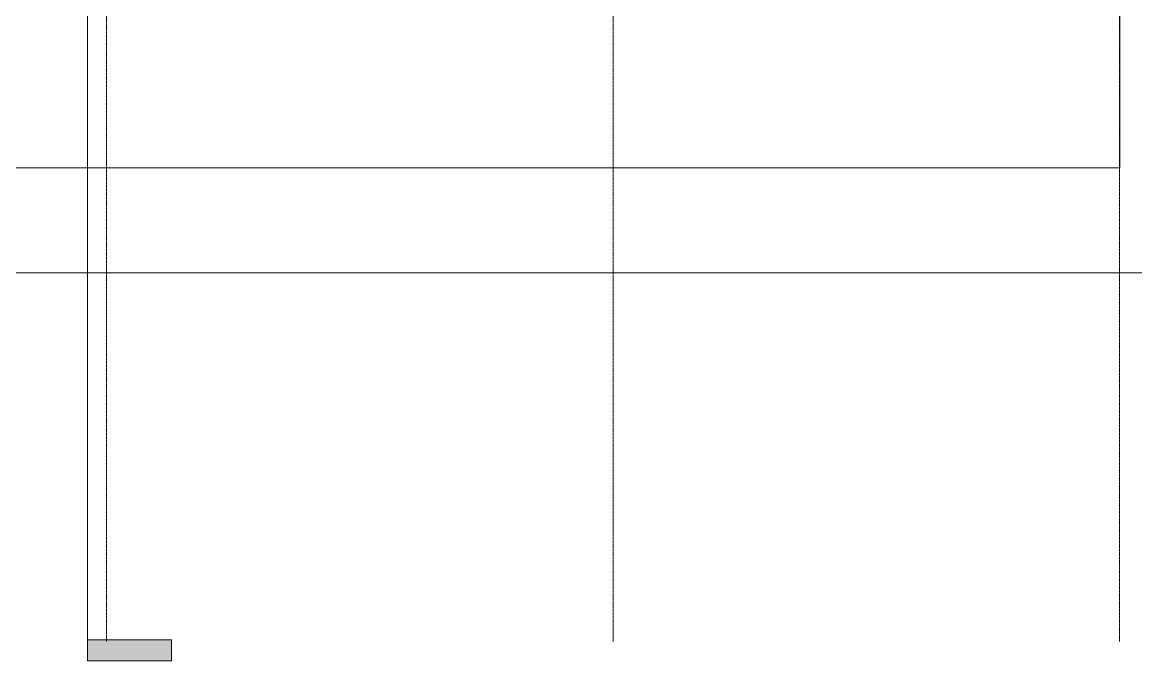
# Model space of a CAD drawing. Header units: inches. Extents: x 21836 to 26875, y -23174 to -20350.
# Drawn here: x 25354 to 25990, y -23174 to -22809 of the extents above; entities that cross this region are included whole.
import ezdxf

# ---------------------------------------------------------------- set-up
doc = ezdxf.new("R2010")
doc.units = ezdxf.units.IN
doc.header["$MEASUREMENT"] = 0
doc.linetypes.add('Grid Line 1_2_', pattern=[0.875, 0.5, -0.125, 0.125, -0.125])
for name, color, linetype, lineweight in [('Conc', 7, 'Continuous', 9), ('G-ANNO-SYMB', 111, 'Continuous', 9), ('S-GRID', 1, 'Continuous', 9)]:
    doc.layers.add(name, color=color, linetype=linetype, lineweight=lineweight)

# ---------------------------------------------------------------- blocks, each defined once
blk = doc.blocks.new('Section - 3_32_ x 3_8_-18514-First Floor Plan')
at = {"layer": 'G-ANNO-SYMB'}
blk.add_hatch(color=256, dxfattribs=at).paths.add_polyline_path([(0, 0.375), (0, 0), (-0.09375, 0), (-0.09375, 0.375)], flags=0)
for p, q in [((0, 0.375), (-0.09375, 0.375)), ((-0.09375, 0.375), (-0.09375, 0)), ((0, 0), (0, 0.375)), ((-0.09375, 0), (0, 0))]:
    blk.add_line(p, q, dxfattribs=at)

msp = doc.modelspace()

# ---------------------------------------------------------------- linework, layer by layer
at = {"layer": 'Conc'}
for p, q in [((25981.01523, -22892.06748), (25981.01523, -22799.42781)), ((24306.51523, -22892.06748), (25981.01523, -22892.06748)), ((26282.99063, -22952.06748), (21940.4243, -22952.06748))]:
    msp.add_line(p, q, dxfattribs=at)
at = {"layer": 'G-ANNO-SYMB'}
msp.add_line((25390.89967, -20427.10083), (25390.89967, -23161.8711), dxfattribs=at)
at = {"layer": 'S-GRID', "linetype": 'Grid Line 1_2_'}
for p, q in [((25401.89023, -23162.8711), (25401.89023, -20426.10083)), ((25691.39023, -23162.8711), (25691.39023, -20426.10083)), ((25980.89023, -23162.8711), (25980.89023, -20426.10083))]:
    msp.add_line(p, q, dxfattribs=at)

# ---------------------------------------------------------------- block references
at = {"layer": 'G-ANNO-SYMB', "extrusion": (0, 0, -1), "xscale": 127.9999999999999, "yscale": 127.9999999999999, "zscale": 127.9999999999999, "rotation": 90.00000000000053}
msp.add_blockref('Section - 3_32_ x 3_8_-18514-First Floor Plan', (-25390.89967, -23161.8711), dxfattribs=at)

doc.saveas('drawing.dxf')
